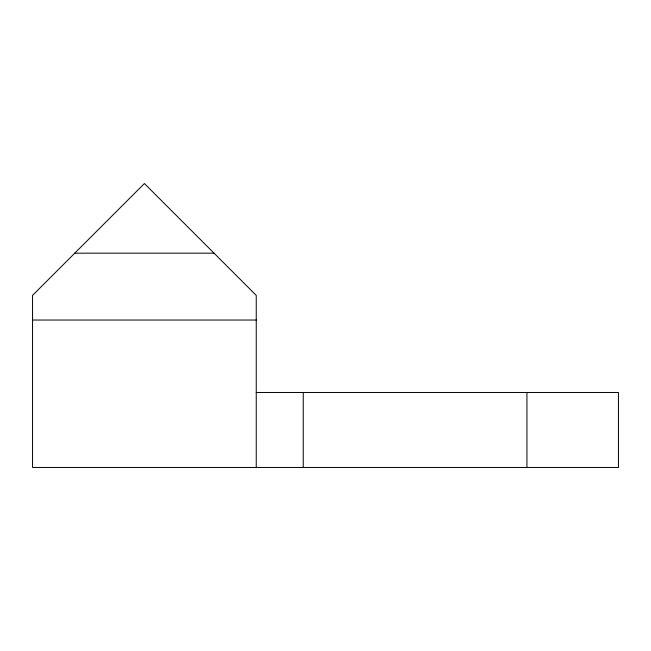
<?xml version="1.0" encoding="UTF-8"?>
<svg xmlns="http://www.w3.org/2000/svg" width="651" height="651" viewBox="0 0 651 651"><rect width="100%" height="100%" fill="white"/><g stroke="black" fill="none" stroke-linecap="round" stroke-linejoin="round"><path stroke-width="0.98" d="M74.743 253.182L214.049 253.182M32.55 320.032L256.242 320.032M256.242 392.48L618.45 392.48L618.45 467.467L32.55 467.467L32.55 295.375L144.4 183.533L256.242 295.375L256.242 467.467M526.936 392.48L526.936 467.467M303.244 392.48L303.244 467.467"/></g></svg>
